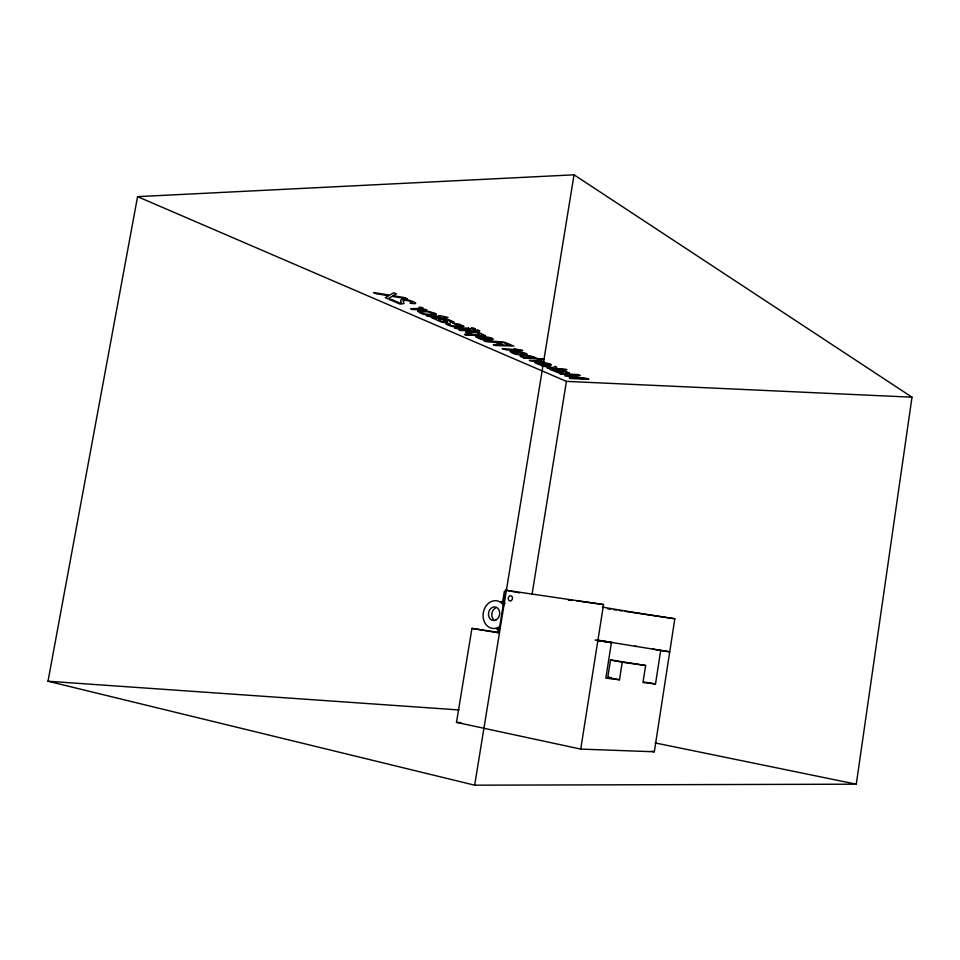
<?xml version="1.0" encoding="UTF-8"?>
<svg xmlns="http://www.w3.org/2000/svg" width="960" height="960" viewBox="0 0 960 960"><rect width="100%" height="100%" fill="white"/><g stroke="black" fill="none" stroke-linecap="round" stroke-linejoin="round"><path stroke-width="1.44" d="M856.284 784.188L912 397.188L574.044 174.816L137.568 196.644L48 681.24L474.66 785.184L856.284 784.188L655.152 742.92M498.408 627.864L497.688 632.268L471.936 628.392L456.492 722.376L580.728 749.088L654.324 751.776L674.832 618.744A73.464 1.572 9.1 0 1 602.304 607.08M645.612 665.46L622.236 662.256L619.5 679.764A23.94 0.624 9.3 0 1 607.8 677.292L610.512 660.036L613.764 660.396L645.612 665.46L642.96 682.512L655.512 683.976L660.708 650.412L634.848 646.164M597.012 640.272L611.412 642.636L605.832 678.168L619.5 679.764M580.728 749.088L603.552 604.56L505.632 590.184L498.684 632.892L471.936 628.392M474.66 785.184L574.044 174.816M532.08 594.072L566.424 381.372L137.568 196.644M502.476 602.904L504.384 591.168M566.424 381.372L912 397.188M456.492 722.376L460.98 722.64M48 681.24L458.952 709.944M607.644 608.772L610.56 609.204M613.488 609.636L616.404 610.068M619.332 610.5L622.248 610.944M625.176 611.376L674.832 618.744M611.412 642.636L595.092 640.044M660.708 650.412L669.732 651.84L652.788 649.08M598.164 640.308L612.264 642.564M636.408 646.464L597.288 640.092M622.236 662.256L610.512 660.036M505.632 590.184L519.624 592.896M651.396 751.164L654.324 751.776M568.5 600.372A73.464 1.572 9.1 0 1 572.316 600.408M576.912 600.912A73.464 1.572 9.1 0 1 603.552 604.56M643.74 681.924A50.664 1.332 9.3 0 1 655.512 683.976M608.676 677.268A23.94 0.624 9.3 0 1 611.076 677.508M500.34 626.076A13.98 11.388 -80.3 0 1 484.872 622.872A13.98 11.388 -80.3 0 1 487.992 603.732A13.98 11.388 -80.3 0 1 503.7 605.472M499.476 629.04A13.92 11.364 -80.3 0 1 496.5 629.028M500.976 601.548A13.92 11.364 -80.3 0 1 505.128 603.276M493.68 619.68A6.84 5.58 -80.3 0 1 495.588 607.992M541.38 360.3L540.576 360.912L544.332 361.632L529.38 360.48C538.392 361.872 537.456 359.172 541.38 360.3M555.624 370.92C561.372 375.252 563.664 370.02 555.624 370.92M476.04 336.768C486.3 344.124 506.82 338.256 479.688 336.288L486.972 339.48C485.844 339.648 476.724 338.532 479.652 337.032L477.996 336.312L476.04 336.768M403.224 300.852L403.956 303.6L400.044 304.104L389.376 299.448L391.644 299.472L400.14 303.18L401.352 302.616C395.472 293.568 428.412 306.18 410.052 303.204C417.228 303 405.24 299.052 403.224 300.852M533.832 357.792C520.44 360 517.56 352.464 533.832 357.792M482.28 334.416L485.4 335.64L466.116 335.148L464.412 334.416L471.444 334.584C454.608 330.516 479.064 330.612 482.28 334.416M535.092 362.532C544.02 369.036 564.516 364.236 538.74 362.172L545.196 365.004L538.908 364.02L537.084 362.16L535.092 362.532M453.804 321.948L451.44 322.44L449.772 321.708C455.412 321.048 436.428 317.172 447.816 321.768C443.244 324.612 436.56 319.188 432 318.06L446.904 319.104L453.804 321.948M512.472 352.128L516.78 353.82L524.244 354.072A3.816 0.696 9.5 0 0 524.34 353.508L519.636 352.152L512.472 352.128M420.864 308.352L410.676 308.736L412.572 309.564L426.816 309.756L422.556 308.928L423.084 308.076L421.608 307.344L419.052 307.308L420.864 308.352M490.98 339.06L488.76 339.516L483.264 337.092L490.98 339.06M463.74 326.376C458.256 328.08 451.068 326.88 445.968 323.988A6.096 1.188 10.1 0 1 446.58 323.328L450.204 323.904L448.644 324.252L450.264 325.284A3.66 0.708 10.1 0 0 453.036 325.944L460.992 325.788L452.832 323.232L459.276 324.18L463.74 326.376M417.9 311.16C421.62 315.24 430.524 315.684 436.26 314.652A7.548 1.5 10.3 0 0 435.612 313.512L427.476 311.088L417.9 311.16M498.144 342.228L503.448 345.036L509.916 345.228L503.7 342.636L498.144 342.228M549.192 364.704L546.948 365.052L542.064 362.916L549.192 364.704M569.256 372.888L566.844 373.188L565.524 372.612L566.88 372.42L566.112 371.868L561.936 370.908L560.988 371.004L563.676 372.936L558.948 372.864L549.996 369.48L563.724 370.632L569.256 372.888M468.132 332.568C479.964 338.604 486.96 331.56 468.132 332.568M552.756 368.016L547.284 368.28L566.964 369.624L554.916 368.58L556.884 367.176L555.024 366.348L553.32 367.62L541.488 365.748L552.756 368.016M438.84 319.596C439.404 322.416 449.532 322.38 442.248 319.5L438.84 319.596M510.216 351.456C513.192 355.056 521.736 355.2 526.86 354.588A6.876 1.26 9.5 0 0 526.56 353.676L519.432 351.6L510.216 351.456M536.004 358.272L543.924 359.376L523.92 358.092L525.636 358.152C509.664 354.36 533.4 354.528 536.004 358.272M496.02 341.448L483.996 340.692L486.228 341.664L495.276 342.468L501.324 344.976L493.272 344.736L495.06 345.516L513.9 346.08L504.696 342.264L496.02 341.448M392.208 296.34L387.9 298.812L385.26 297.66L388.86 295.74L376.32 293.76L373.536 292.548L389.472 295.14L393.72 292.764L396.36 293.94L392.844 295.716L404.616 297.6L407.34 298.812L392.208 296.34M420.84 311.772C422.244 314.556 429.828 314.52 433.368 314.076A4.188 0.84 10.3 0 0 433.26 313.356L427.896 311.784L420.84 311.772M576.636 375.06L564.624 375.84L584.616 378.588L569.376 377.904L570.828 378.54L588.876 379.344L586.704 378.384L568.152 376.284L580.248 375.516L578.064 374.556L559.908 373.776L576.636 375.06M428.172 315.576L426.312 315.552L431.4 317.1L443.568 317.976L448.044 317.424L440.472 315.78L438.516 315.744L440.256 316.512L428.172 315.576M468.396 328.14L454.476 327.828L456.252 328.596L470.16 328.908L468.396 328.14M473.712 328.248L471.012 328.188L475.464 329.028L473.712 328.248M478.056 330.18L458.856 329.736L460.596 330.492L479.76 330.936L478.056 330.18M503.964 348.672L502.164 348.612L506.712 349.98L522.744 350.532L515.82 349.044L513.936 348.984L515.436 349.644L503.964 348.672M511.056 600.684A2.604 2.136 -79.4 0 0 511.776 596.232A2.604 2.136 -79.4 0 0 508.248 597.984A2.604 2.136 -79.4 0 0 511.056 600.684M495.9 620.028A6.864 5.592 -80.3 0 0 497.796 608.28A6.864 5.592 -80.3 0 0 488.556 612.864A6.864 5.592 -80.3 0 0 495.9 620.028"/></g></svg>
